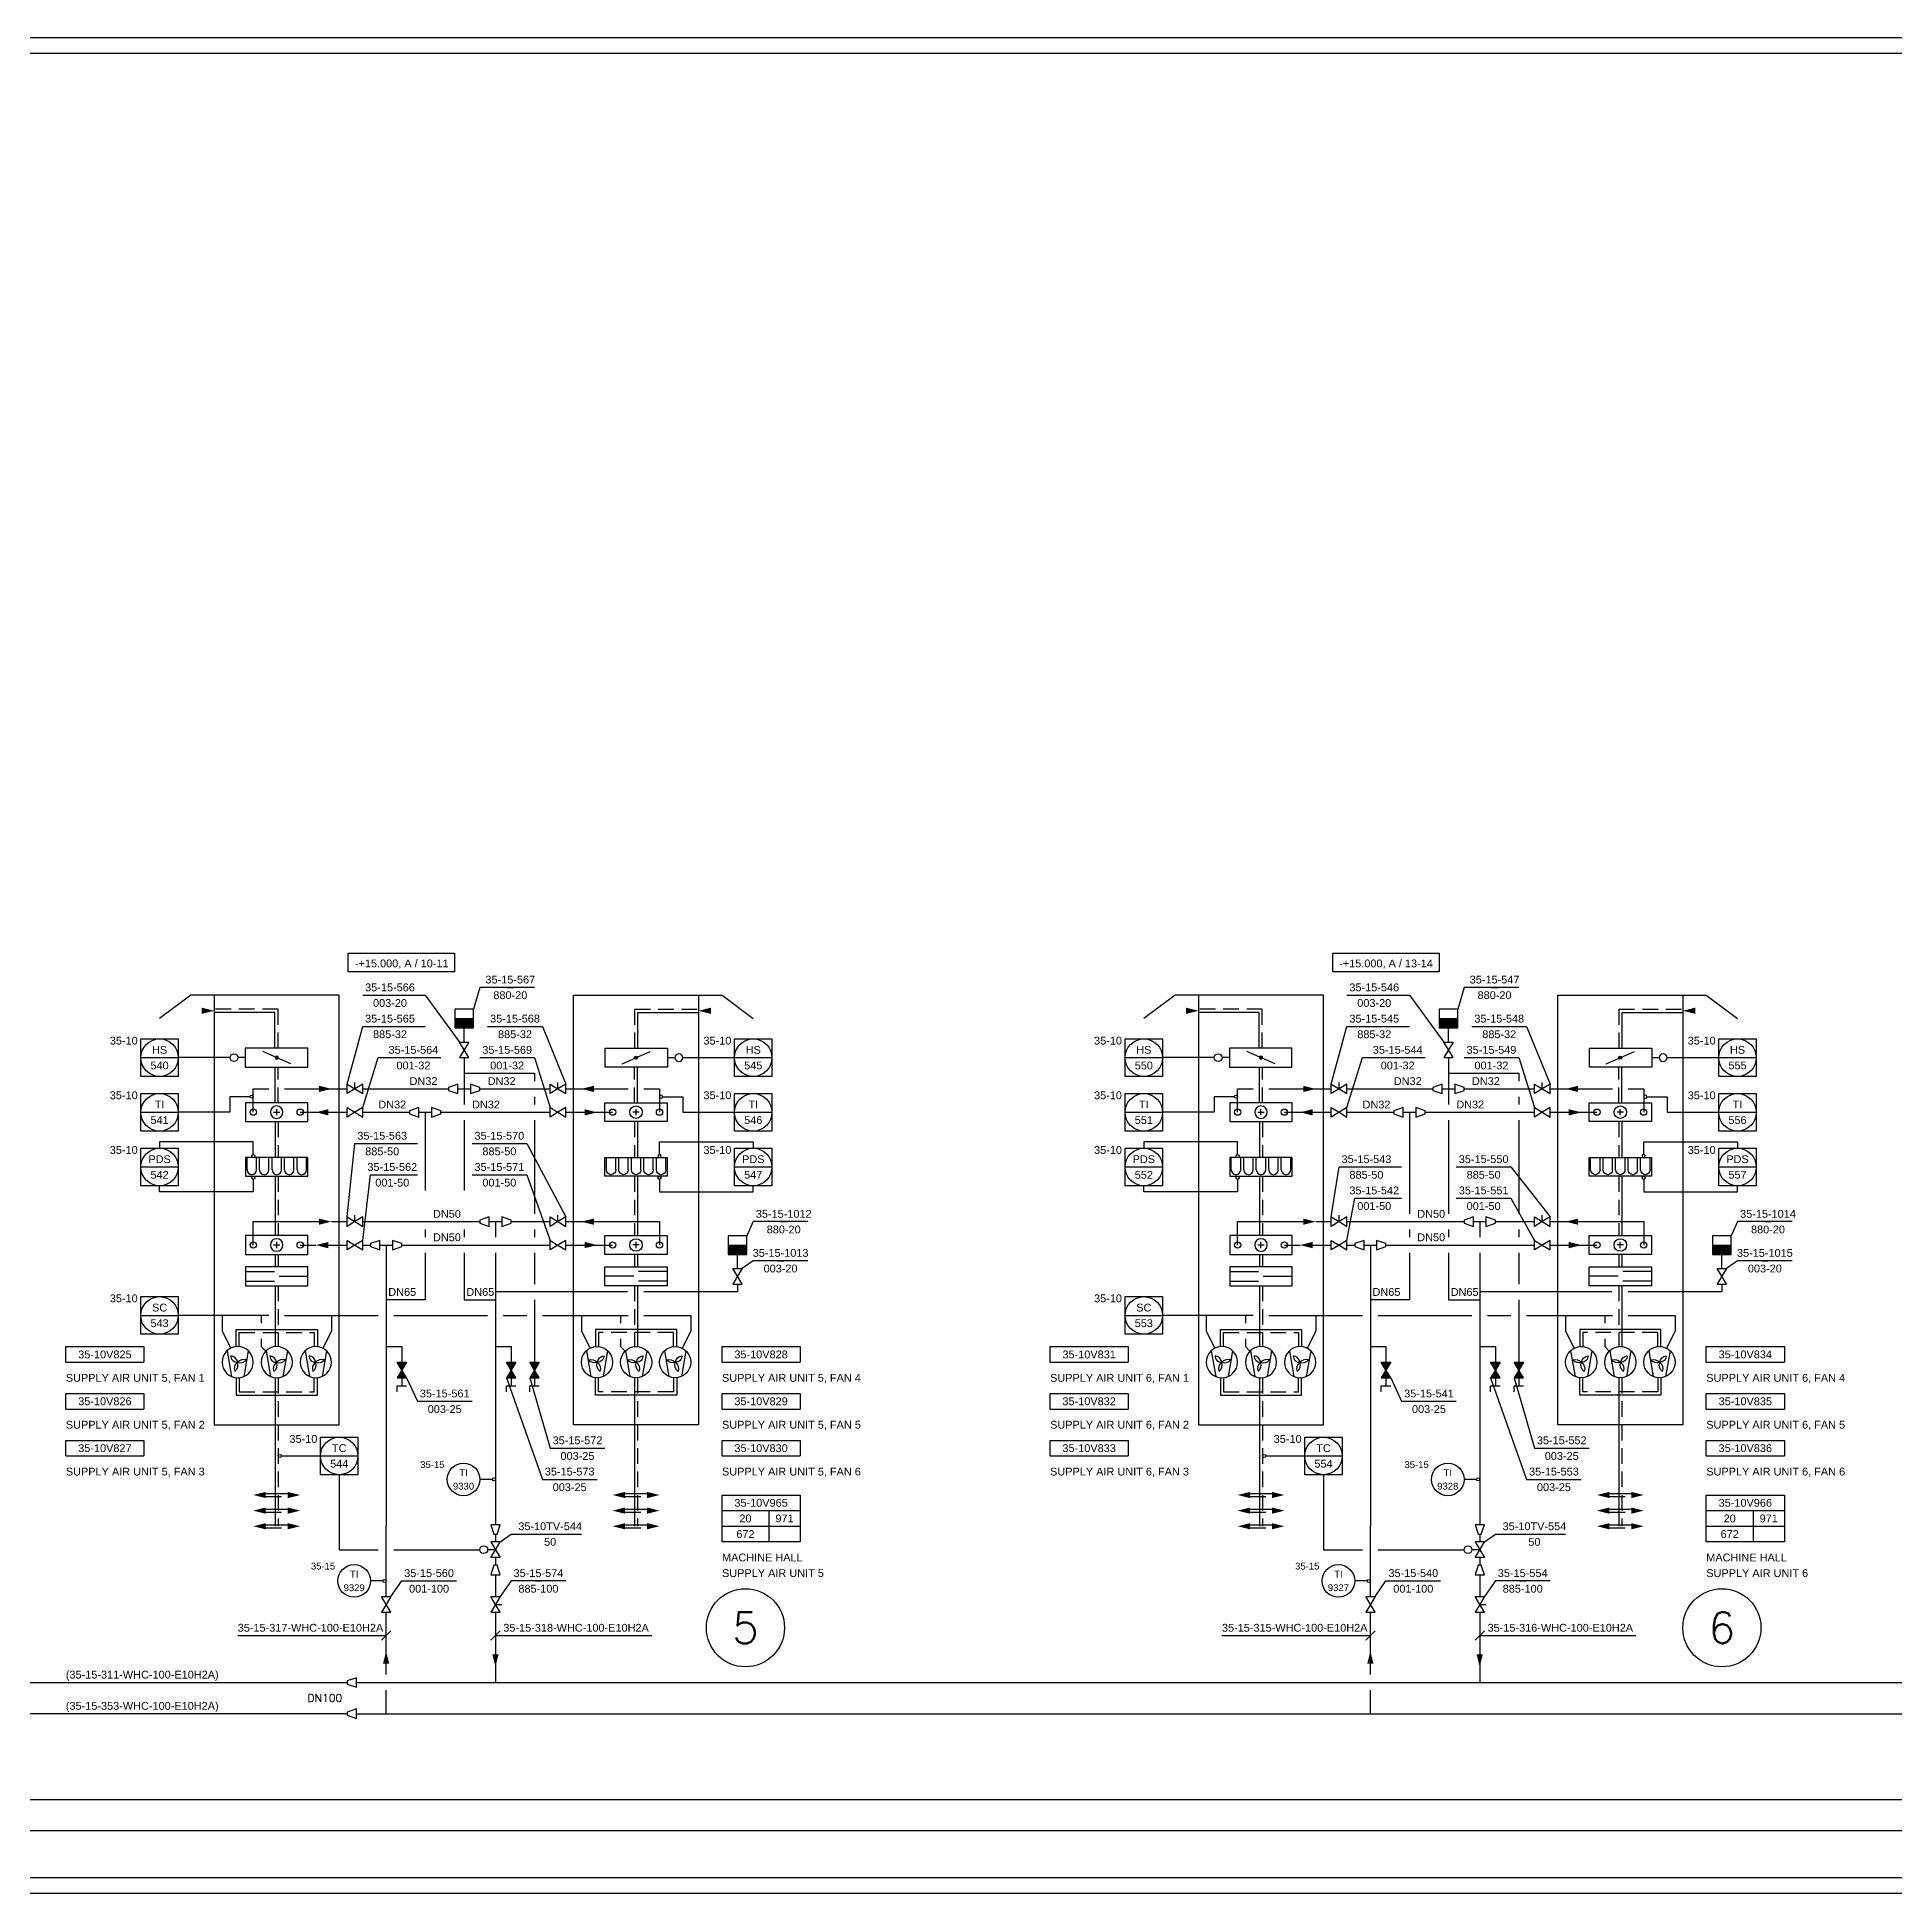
# Model space of a CAD drawing. Header units: millimetres. Extents: x 278 to 9444, y -5 to 599.
# Drawn here: x 2138 to 2733, y 0 to 594 of the extents above; entities that cross this region are included whole.
import ezdxf
from ezdxf.enums import TextEntityAlignment as Align

# ---------------------------------------------------------------- set-up
doc = ezdxf.new("R2010")
doc.units = ezdxf.units.MM
doc.header["$LTSCALE"] = 10
doc.header["$MEASUREMENT"] = 0
doc.linetypes.add('DASHED', pattern=[0.75, 0.5, -0.25])
for name, color, linetype in [('P-A-SHEET', 3, 'Continuous'), ('P-AIR', 7, 'Continuous'), ('P-CVPOS', 7, 'Continuous'), ('P-FAN_POS', 7, 'Continuous'), ('P-FITTINGS', 7, 'Continuous'), ('P-HEATING_WATER', 3, 'Continuous'), ('P-INSTRPOS', 7, 'Continuous'), ('P-INSTRPOS_TEXTS', 7, 'Continuous'), ('P-INSTRU', 7, 'Continuous'), ('P-LINEPOS', 7, 'Continuous'), ('P-OTHER', 7, 'Continuous'), ('P-PUMP_POS', 7, 'Continuous'), ('P-PUMPS', 7, 'Continuous'), ('P-SYMB', 7, 'Continuous'), ('P-TEXT', 7, 'Continuous'), ('P-UNIT', 7, 'Continuous'), ('P-VALVEPOS', 7, 'Continuous'), ('P-VENTS', 7, 'Continuous'), ('P-WATER', 3, 'Continuous')]:
    doc.layers.add(name, color=color, linetype=linetype)
doc.styles.add('ARIAL', font='arial.ttf')
doc.styles.add('ROMANS', font='ROMANS.SHX')

# ---------------------------------------------------------------- blocks, each defined once
blk = doc.blocks.new('P7A5102')
at = {"color": 0, "linetype": 'ByBlock'}
for p, q in [((3, 10), (-3, 10)), ((-3, 10), (-3, -10)), ((3, -10), (3, 10)), ((-1, 0), (1, 0)), ((0, 1), (0, -1)), ((-3, -10), (3, -10))]:
    blk.add_line(p, q, dxfattribs=at)
for start, end in [(90, 270), (270, 90)]:
    blk.add_arc((0, 0), 2, start, end, dxfattribs=at)
blk = doc.blocks.new('P7A5222')
at = {"color": 0, "linetype": 'ByBlock'}
for p, q in [((-1.5, 10), (-1.5, 0.77)), ((1.5, 10), (1.5, 0.77)), ((0, -0.74), (0, -10))]:
    blk.add_line(p, q, dxfattribs=at)
blk.add_lwpolyline([(-3, 10), (-3, -10), (3, -10), (3, 10)], close=True, dxfattribs=at)
blk = doc.blocks.new('P7A0214')
at = {"color": 0, "linetype": 'ByBlock'}
for p, q in [((-3.6, 3.4), (4.6, 2)), ((-3.6, -3.4), (4.6, -2))]:
    blk.add_line(p, q, dxfattribs=at)
blk.add_lwpolyline([(0, 5, 1), (0, -5, 1)], format="xyb", close=True, dxfattribs=at)
for centre, radius, start, end in [((1.93, 2), 2.83, 164.98288, 226.8997), ((-2.2, 0.83), 2.38, 337.75098, 53.61565), ((0.88, -2.55), 2.64, 39.79777, 109.4011), ((0.4, -2.57), 2.53, 99.09028, 170.90972), ((-2, -0.17), 2, 267.13759, 2.86241), ((2, 1.33), 2.44, 214.99202, 292.24902)]:
    blk.add_arc(centre, radius, start, end, dxfattribs=at)
blk = doc.blocks.new('P7A5202')
at = {"linetype": 'Continuous'}
h = blk.add_hatch(color=0, dxfattribs=at)
edge = h.paths.add_edge_path()
edge.add_arc((0, 0), 0.5, 270, 450)
edge.add_arc((0, 0), 0.5, 90, 270)
at = {"color": 0, "linetype": 'ByBlock'}
blk.add_line((-2, -4.5), (2, 4.5), dxfattribs=at)
blk.add_lwpolyline([(3, -9.92), (3, 10.08), (-3, 10.08), (-3, -9.92)], close=True, dxfattribs=at)
at = {"color": 0, "linetype": 'Continuous'}
for start, end in [(90, 270), (270, 90)]:
    blk.add_arc((0, 0), 0.5, start, end, dxfattribs=at)
blk = doc.blocks.new('P7A5106')
at = {"color": 0, "linetype": 'ByBlock'}
for p, q in [((3, 10), (-3, 10)), ((-3, 10), (-3, -10)), ((-1, 9.5), (3, 9.5)), ((-1, 6.5), (3, 6.5)), ((3, -10), (3, 10)), ((-1, 5.5), (3, 5.5)), ((-1, 2.5), (3, 2.5)), ((-1, 1.5), (3, 1.5)), ((-1, -1.5), (3, -1.5)), ((-1, -2.5), (3, -2.5)), ((-1, -5.5), (3, -5.5)), ((-3, -10), (3, -10)), ((-1, -6.5), (3, -6.5)), ((-1, -9.5), (3, -9.5))]:
    blk.add_line(p, q, dxfattribs=at)
for centre in [(-1, 8), (-1, 4), (-1, 0), (-1, -4), (-1, -8)]:
    blk.add_arc(centre, 1.5, 90, 270, dxfattribs=at)
blk = doc.blocks.new('P7A1305')
at = {"color": 0, "linetype": 'ByBlock'}
blk.add_solid([(-4, -1), (-4, 1), (0, 0)], dxfattribs=at)
blk = doc.blocks.new('P7A1210')
at = {"color": 0, "linetype": 'ByBlock'}
blk.add_lwpolyline([(-3, 1.5), (-3, -1.5), (0, -0.5), (0, 0.5)], close=True, dxfattribs=at)
blk = doc.blocks.new('P7A1100')
at = {"color": 0, "linetype": 'ByBlock'}
for points in [[(-3, -1.8), (-3, 1.8), (0, 0)], [(3, -1.8), (3, 1.8), (0, 0)]]:
    blk.add_lwpolyline(points, close=True, dxfattribs=at)
blk = doc.blocks.new('CVR4349')
at = {"color": 0, "linetype": 'Continuous'}
blk.add_lwpolyline([(-1.5, 4.5, -1), (1.5, 4.5, -1), (-1.5, 4.5)], format="xyb", close=True, dxfattribs=at)
blk.add_lwpolyline([(0, 0), (0, 3)], dxfattribs=at)
at = {"layer": 'P-VENTS', "color": 0, "linetype": 'Continuous'}
for points in [[(-3, -1.8), (-3, 1.8), (0, 0)], [(3, -1.8), (3, 1.8), (0, 0)]]:
    blk.add_lwpolyline(points, close=True, dxfattribs=at)
blk = doc.blocks.new('P7A1172')
at = {"color": 0, "linetype": 'ByBlock'}
blk.add_line((0, 0), (0, 2.5), dxfattribs=at)
for points in [[(-3, 1.8), (0, 0), (-3, -1.8)], [(0, 0), (3, -1.8), (3, 1.8)]]:
    blk.add_lwpolyline(points, close=True, dxfattribs=at)
blk = doc.blocks.new('P7A1208')
at = {"color": 0, "linetype": 'ByBlock'}
for p, q in [((-3, 0), (-3, -3)), ((3, -3), (3, 0)), ((-3, -3), (3, -3))]:
    blk.add_line(p, q, dxfattribs=at)
blk.add_lwpolyline([(3, 3), (-3, 3), (-3, 0), (3, 0)], close=True, dxfattribs=at)
blk.add_solid([(-3, 0), (3, 0), (-3, -3), (3, -3)], dxfattribs=at)
blk = doc.blocks.new('PRR4AF3')
h = blk.add_hatch(color=0)
h.dxf.hatch_style = 1
h.paths.add_polyline_path([(-3, -1.8), (-3, 1.8), (0, 0)])
h.paths.add_polyline_path([(3, -1.8), (3, 1.8), (0, 0)])
at = {"layer": 'P-VENTS', "color": 0, "linetype": 'Continuous'}
for points in [[(-3, -1.8), (-3, 1.8), (0, 0)], [(3, -1.8), (3, 1.8), (0, 0)]]:
    blk.add_lwpolyline(points, close=True, dxfattribs=at)
blk = doc.blocks.new('P7A1212')
at = {"color": 0, "linetype": 'ByBlock'}
for p, q in [((0, -1.5), (0, 1.5)), ((2, -1.5), (0, -1.5))]:
    blk.add_line(p, q, dxfattribs=at)
blk = doc.blocks.new('PPI_1204A')
at = {"color": 0, "linetype": 'ByBlock'}
for p, q in [((-6, -6), (-6, 6)), ((-6, 6), (6, 6)), ((6, 6), (6, -6)), ((-6, 0), (6, 0)), ((6, -6), (-6, -6))]:
    blk.add_line(p, q, dxfattribs=at)
blk.add_circle((0, 0), 6, dxfattribs=at)
blk = doc.blocks.new('PPI_0101B')
at = {"color": 0, "linetype": 'ByBlock'}
blk.add_line((0, 1), (0, 5), dxfattribs=at)
blk.add_circle((0, 0.5), 0.5, dxfattribs=at)
blk = doc.blocks.new('PPI_0900A')
at = {"color": 0, "linetype": 'ByBlock'}
blk.add_line((-1, 0), (1, 0), dxfattribs=at)
blk = doc.blocks.new('PPI_1200A')
at = {"color": 0, "linetype": 'ByBlock'}
blk.add_circle((0, 0), 6, dxfattribs=at)
blk = doc.blocks.new('PPI_1000A')
at = {"color": 0, "linetype": 'ByBlock'}
blk.add_line((-1, 0), (1, 0), dxfattribs=at)
blk = doc.blocks.new('PPI_1100A')
at = {"color": 0, "linetype": 'ByBlock'}
blk.add_line((0, 0), (2, 0), dxfattribs=at)
blk = doc.blocks.new('P7A1304')
at = {"color": 0, "linetype": 'ByBlock'}
blk.add_line((1.5, 1.5), (-1.5, -1.5), dxfattribs=at)
blk = doc.blocks.new('PPI_0601A-25')
at = {"color": 0, "linetype": 'ByBlock'}
for p, q in [((0, 0), (25, 0)), ((0, -15), (0, 0)), ((25, 0), (25, -15)), ((0, -5), (25, -5)), ((15, -5), (15, -15)), ((0, -10), (25, -10)), ((25, -15), (0, -15))]:
    blk.add_line(p, q, dxfattribs=at)
blk = doc.blocks.new('PPI_060AA-25')
at = {"color": 0, "linetype": 'ByBlock'}
for p, q in [((0, -5), (0, 0)), ((0, 0), (25, 0)), ((25, 0), (25, -5)), ((0, -5), (25, -5))]:
    blk.add_line(p, q, dxfattribs=at)

msp = doc.modelspace()

# ---------------------------------------------------------------- linework, layer by layer
at = {"layer": 'P-A-SHEET', "color": 7, "const_width": 0.35}
for points in [[(282.5, 0), (9438.5, 0), (9438.5, 594), (282.5, 594)], [(287.5, 5), (9433.5, 5), (9433.5, 589), (287.5, 589)]]:
    msp.add_lwpolyline(points, close=True, dxfattribs=at)
at = {"layer": 'P-AIR', "linetype": 'DASHED'}
for points in [[(2215.42, 270.5), (2215.42, 283), (2195, 283)], [(2329.58, 270.5), (2329.58, 283), (2350, 283)], [(2530.42, 270.5), (2530.42, 283), (2510, 283)], [(2644.58, 270.5), (2644.58, 283), (2665, 283)], [(2215.5, 253), (2215.5, 264.5)], [(2329.5, 253), (2329.5, 264.5)], [(2530.5, 253), (2530.5, 264.5)], [(2644.5, 253), (2644.5, 264.5)], [(2215.5, 247.04), (2215.5, 235.54)], [(2329.5, 247.04), (2329.5, 235.54)], [(2530.5, 247.04), (2530.5, 235.54)], [(2644.5, 247.04), (2644.5, 235.54)], [(2215.5, 229.54), (2215.5, 210.54)], [(2329.5, 229.54), (2329.5, 210.54)], [(2530.5, 229.54), (2530.5, 210.54)], [(2644.5, 229.54), (2644.5, 210.54)], [(2215.5, 204.54), (2215.5, 200.5)], [(2329.5, 204.54), (2329.5, 200.5)], [(2530.5, 204.54), (2530.5, 200.5)], [(2644.5, 204.54), (2644.5, 200.5)], [(2215.5, 194.5), (2215.5, 174.97)], [(2329.5, 194.5), (2329.5, 174.97)], [(2530.5, 194.5), (2530.5, 174.97)], [(2644.5, 194.5), (2644.5, 174.97)], [(2203, 175), (2203, 179.5), (2227, 179.5), (2227, 175)], [(2342, 175), (2342, 179.5), (2318, 179.5), (2318, 175)], [(2518, 175), (2518, 179.5), (2542, 179.5), (2542, 175)], [(2657, 175), (2657, 179.5), (2633, 179.5), (2633, 175)], [(2203, 165), (2203, 160.5), (2227, 160.5), (2227, 165)], [(2215.5, 165), (2215.5, 117.5)], [(2342, 165), (2342, 160.5), (2318, 160.5), (2318, 165)], [(2330.5, 165), (2330.5, 117.5)], [(2518, 165), (2518, 160.5), (2542, 160.5), (2542, 165)], [(2530.5, 165), (2530.5, 117.5)], [(2657, 165), (2657, 160.5), (2633, 160.5), (2633, 165)], [(2645.5, 165), (2645.5, 117.5)], [(2211.5, 127), (2218.5, 127)], [(2326.5, 127), (2333.5, 127)], [(2526.5, 127), (2533.5, 127)], [(2641.5, 127), (2648.5, 127)], [(2211.5, 122), (2218.5, 122)], [(2326.5, 122), (2333.5, 122)], [(2526.5, 122), (2533.5, 122)], [(2641.5, 122), (2648.5, 122)], [(2211.5, 117), (2218.5, 117)], [(2326.5, 117), (2333.5, 117)], [(2526.5, 117), (2533.5, 117)], [(2641.5, 117), (2648.5, 117)]]:
    msp.add_lwpolyline(points, dxfattribs=at)
at = {"layer": 'P-AIR'}
for points in [[(2214.42, 270.5), (2214.42, 282), (2195, 282)], [(2330.58, 270.5), (2330.58, 282), (2350, 282)], [(2529.42, 270.5), (2529.42, 282), (2510, 282)], [(2645.58, 270.5), (2645.58, 282), (2665, 282)], [(2214.5, 253), (2214.5, 264.5)], [(2330.5, 253), (2330.5, 264.5)], [(2529.5, 253), (2529.5, 264.5)], [(2645.5, 253), (2645.5, 264.5)], [(2214.5, 247.04), (2214.5, 235.54)], [(2330.5, 247.04), (2330.5, 235.54)], [(2529.5, 247.04), (2529.5, 235.54)], [(2645.5, 247.04), (2645.5, 235.54)], [(2214.5, 229.54), (2214.5, 210.54)], [(2330.5, 229.54), (2330.5, 210.54)], [(2529.5, 229.54), (2529.5, 210.54)], [(2645.5, 229.54), (2645.5, 210.54)], [(2214.5, 204.54), (2214.5, 200.5)], [(2330.5, 204.54), (2330.5, 200.5)], [(2529.5, 204.54), (2529.5, 200.5)], [(2645.5, 204.54), (2645.5, 200.5)], [(2214.5, 194.5), (2214.5, 174.97)], [(2330.5, 194.5), (2330.5, 174.97)], [(2529.5, 194.5), (2529.5, 174.97)], [(2645.5, 194.5), (2645.5, 174.97)], [(2202, 175), (2202, 180.5), (2228, 180.5), (2228, 175)], [(2343, 175), (2343, 180.5), (2317, 180.5), (2317, 175)], [(2517, 175), (2517, 180.5), (2543, 180.5), (2543, 175)], [(2658, 175), (2658, 180.5), (2632, 180.5), (2632, 175)], [(2202, 165), (2202, 159.5), (2228, 159.5), (2228, 165)], [(2214.5, 165), (2214.5, 117.5)], [(2343, 165), (2343, 159.5), (2317, 159.5), (2317, 165)], [(2329.5, 165), (2329.5, 117.5)], [(2517, 165), (2517, 159.5), (2543, 159.5), (2543, 165)], [(2529.5, 165), (2529.5, 117.5)], [(2658, 165), (2658, 159.5), (2632, 159.5), (2632, 165)], [(2644.5, 165), (2644.5, 117.5)], [(2211.5, 128), (2218.5, 128)], [(2326.5, 128), (2333.5, 128)], [(2526.5, 128), (2533.5, 128)], [(2641.5, 128), (2648.5, 128)], [(2211.5, 123), (2218.5, 123)], [(2326.5, 123), (2333.5, 123)], [(2526.5, 123), (2533.5, 123)], [(2641.5, 123), (2648.5, 123)], [(2211.5, 118), (2218.5, 118)], [(2326.5, 118), (2333.5, 118)], [(2526.5, 118), (2533.5, 118)], [(2641.5, 118), (2648.5, 118)]]:
    msp.add_lwpolyline(points, dxfattribs=at)
at = {"layer": 'P-CVPOS'}
for points in [[(2286.5, 112.5), (2290, 115), (2312.5, 115)], [(2601.5, 112.5), (2605, 115), (2627.5, 115)]]:
    msp.add_lwpolyline(points, dxfattribs=at)
at = {"layer": 'P-HEATING_WATER'}
for points in [[(2275, 272.5), (2275, 277.5)], [(2590, 272.5), (2590, 277.5)], [(2362.5, 200), (2362.5, 205)], [(2677.5, 200), (2677.5, 205)]]:
    msp.add_lwpolyline(points, dxfattribs=at)
at = {"layer": 'P-INSTRPOS'}
for points in [[(2200, 267.5), (2183.5, 267.5)], [(2345, 267.5), (2361.5, 267.5)], [(2515, 267.5), (2498.5, 267.5)], [(2660, 267.5), (2676.5, 267.5)], [(2202.5, 255), (2200, 255), (2200, 250), (2183.5, 250)], [(2342.5, 255), (2345, 255), (2345, 250), (2361.5, 250)], [(2517.5, 255), (2515, 255), (2515, 250), (2498.5, 250)], [(2657.5, 255), (2660, 255), (2660, 250), (2676.5, 250)], [(2207.5, 240.54), (2177.5, 240.54), (2177.5, 238.5)], [(2207.5, 240.54), (2177.5, 240.54), (2177.5, 238.5)], [(2337.5, 240.54), (2367.5, 240.54), (2367.5, 238.5)], [(2522.5, 240.54), (2492.5, 240.54), (2492.5, 238.5)], [(2652.5, 240.54), (2682.5, 240.54), (2682.5, 238.5)], [(2207.5, 224.54), (2177.5, 224.54), (2177.5, 226.5)], [(2207.5, 224.54), (2177.5, 224.54), (2177.5, 226.5)], [(2337.5, 224.54), (2367.5, 224.54), (2367.5, 226.5)], [(2522.5, 224.54), (2492.5, 224.54), (2492.5, 226.5)], [(2652.5, 224.54), (2682.5, 224.54), (2682.5, 226.5)], [(2212.5, 185), (2183.5, 185)], [(2527.5, 185), (2498.5, 185)], [(2535, 140), (2544, 140)], [(2235, 134), (2235, 110), (2247.5, 110)], [(2550, 134), (2550, 110), (2562.5, 110)]]:
    msp.add_lwpolyline(points, dxfattribs=at)
at = {"layer": 'P-INSTRU'}
msp.add_lwpolyline([(2220, 140), (2229, 140)], dxfattribs=at)
for centre in [(2207.5, 250.04), (2222.5, 250.04), (2322.5, 250.04), (2337.5, 250.04), (2522.5, 250.04), (2537.5, 250.04), (2637.5, 250.04), (2652.5, 250.04), (2207.5, 207.54), (2222.5, 207.54), (2322.5, 207.54), (2337.5, 207.54), (2522.5, 207.54), (2537.5, 207.54), (2637.5, 207.54), (2652.5, 207.54)]:
    msp.add_circle(centre, 1, dxfattribs=at)
at = {"layer": 'P-OTHER'}
for points in [[(2237.83, 300.92), (2271.87, 300.92), (2271.87, 295), (2237.83, 295), (2237.83, 300.92)], [(2553.03, 300.92), (2587.07, 300.92), (2587.07, 295), (2553.03, 295), (2553.03, 300.92)], [(2242.5, 287.5), (2262.5, 287.5), (2273.5, 272.5)], [(2297.5, 290), (2280, 290), (2278, 283)], [(2557.5, 287.5), (2577.5, 287.5), (2588.5, 272.5)], [(2612.5, 290), (2595, 290), (2593, 283)], [(2282.5, 277.5), (2300, 277.5), (2307.5, 259)], [(2597.5, 277.5), (2615, 277.5), (2622.5, 259)], [(2280, 267.5), (2297.5, 267.5), (2302.5, 251.5)], [(2595, 267.5), (2612.5, 267.5), (2617.5, 251.5)], [(2277.5, 240), (2295, 240), (2307.5, 216.5)], [(2592.5, 232.5), (2610, 232.5), (2622.5, 216.5)], [(2277.5, 230), (2295, 230), (2302.5, 209)], [(2592.5, 222.5), (2610, 222.5), (2617.5, 209)], [(2385, 215), (2367.5, 215), (2365.5, 210.5)], [(2700, 215), (2682.5, 215), (2680.5, 210.5)], [(2385, 202.5), (2367.5, 202.5), (2364, 200)], [(2700, 202.5), (2682.5, 202.5), (2679, 200)], [(2197.5, 185), (2197.5, 180), (2200.26, 174.47)], [(2210, 185), (2210, 182.5)], [(2217.5, 185), (2232.5, 185), (2232.5, 180), (2229.74, 174.47)], [(2217.5, 185), (2247.5, 185)], [(2252.5, 185), (2282.5, 185)], [(2287.5, 185), (2295, 185)], [(2300, 185), (2327.5, 185)], [(2312.5, 185), (2312.5, 180), (2315.26, 174.47)], [(2325, 185), (2325, 182.5)], [(2332.5, 185), (2347.5, 185), (2347.5, 180), (2344.74, 174.47)], [(2512.5, 185), (2512.5, 180), (2515.26, 174.47)], [(2525, 185), (2525, 182.5)], [(2532.5, 185), (2547.5, 185), (2547.5, 180), (2544.74, 174.47)], [(2532.5, 185), (2562.5, 185)], [(2567.5, 185), (2597.5, 185)], [(2602.5, 185), (2610, 185)], [(2615, 185), (2642.5, 185)], [(2627.5, 185), (2627.5, 180), (2630.26, 174.47)], [(2640, 185), (2640, 182.5)], [(2647.5, 185), (2662.5, 185), (2662.5, 180), (2659.74, 174.47)], [(2210, 177.5), (2210, 175), (2211.46, 173.54)], [(2325, 177.5), (2325, 175), (2326.46, 173.54)], [(2525, 177.5), (2525, 175), (2526.46, 173.54)], [(2640, 177.5), (2640, 175), (2641.46, 173.54)], [(2252.5, 110), (2280, 110)], [(2567.5, 110), (2595, 110)], [(2307.5, 100), (2290, 100), (2286.5, 95)], [(2622.5, 100), (2605, 100), (2601.5, 95)], [(2202.5, 82.5), (2250, 82.5)], [(2285, 82.5), (2335, 82.5)], [(2517.5, 82.5), (2565, 82.5)], [(2600, 82.5), (2650, 82.5)]]:
    msp.add_lwpolyline(points, dxfattribs=at)
at = {"layer": 'P-OTHER', "color": 0, "linetype": 'Continuous'}
for points in [[(2201.3, 266.25, -1), (2201.3, 268.75, -1), (2201.3, 266.25)], [(2343.7, 266.25, 1), (2343.7, 268.75, 1), (2343.7, 266.25)], [(2516.3, 266.25, -1), (2516.3, 268.75, -1), (2516.3, 266.25)], [(2658.7, 266.25, 1), (2658.7, 268.75, 1), (2658.7, 266.25)]]:
    msp.add_lwpolyline(points, format="xyb", close=True, dxfattribs=at)
for points in [[(2204.92, 267.5), (2202.55, 267.5)], [(2340.08, 267.5), (2342.45, 267.5)], [(2519.92, 267.5), (2517.55, 267.5)], [(2655.08, 267.5), (2657.45, 267.5)]]:
    msp.add_lwpolyline(points, dxfattribs=at)
at = {"layer": 'P-OTHER'}
for centre in [(2365, 85), (2677.5, 85)]:
    msp.add_circle(centre, 12.5, dxfattribs=at)
at = {"layer": 'P-UNIT'}
for points in [[(2195, 287.5), (2187.5, 287.5), (2177.5, 280)], [(2350, 287.5), (2357.5, 287.5), (2367.5, 280)], [(2510, 287.5), (2502.5, 287.5), (2492.5, 280)], [(2665, 287.5), (2672.5, 287.5), (2682.5, 280)]]:
    msp.add_lwpolyline(points, dxfattribs=at)
for points in [[(2235, 150), (2235, 287.5), (2195, 287.5), (2195, 150)], [(2310, 150), (2310, 287.5), (2350, 287.5), (2350, 150)], [(2550, 150), (2550, 287.5), (2510, 287.5), (2510, 150)], [(2625, 150), (2625, 287.5), (2665, 287.5), (2665, 150)]]:
    msp.add_lwpolyline(points, close=True, dxfattribs=at)
at = {"layer": 'P-VALVEPOS'}
for points in [[(2237.5, 259), (2242.5, 277.5), (2262.5, 277.5)], [(2552.5, 259), (2557.5, 277.5), (2577.5, 277.5)], [(2242.5, 251.5), (2247.5, 267.5), (2267.5, 267.5)], [(2557.5, 251.5), (2562.5, 267.5), (2582.5, 267.5)], [(2237.5, 216.5), (2240, 240), (2260, 240)], [(2552.5, 216.5), (2555, 232.5), (2575, 232.5)], [(2242.5, 209), (2245, 230), (2260, 230)], [(2557.5, 209), (2560, 222.5), (2575, 222.5)], [(2256.5, 165), (2260, 157.5), (2277.5, 157.5)], [(2288.5, 165), (2300, 132.5), (2317.5, 132.5)], [(2296, 165), (2302.5, 142.5), (2320, 142.5)], [(2571.5, 165), (2575, 157.5), (2592.5, 157.5)], [(2603.5, 165), (2615, 132.5), (2632.5, 132.5)], [(2611, 165), (2617.5, 142.5), (2635, 142.5)], [(2251.5, 95), (2255, 100), (2272.5, 100)], [(2566.5, 95), (2570, 100), (2587.5, 100)]]:
    msp.add_lwpolyline(points, dxfattribs=at)
at = {"layer": 'P-WATER'}
for points in [[(2275, 267.5), (2275, 257.5)], [(2275, 262.5), (2297.5, 262.5), (2297.5, 260)], [(2590, 267.5), (2590, 257.5)], [(2590, 262.5), (2612.5, 262.5), (2612.5, 260)], [(2207.5, 250), (2207.5, 257.5), (2212.5, 257.5)], [(2217.5, 257.5), (2237.5, 257.5)], [(2242.5, 257.5), (2270, 257.5)], [(2273, 257.5), (2277, 257.5)], [(2275, 257.5), (2275, 252.5)], [(2280, 257.5), (2302.5, 257.5)], [(2307.5, 257.5), (2327.5, 257.5)], [(2332.5, 257.5), (2337.5, 257.5), (2337.5, 250)], [(2522.5, 250), (2522.5, 257.5), (2527.5, 257.5)], [(2532.5, 257.5), (2552.5, 257.5)], [(2557.5, 257.5), (2585, 257.5)], [(2588, 257.5), (2592, 257.5)], [(2590, 257.5), (2590, 252.5)], [(2595, 257.5), (2617.5, 257.5)], [(2622.5, 257.5), (2642.5, 257.5)], [(2647.5, 257.5), (2652.5, 257.5), (2652.5, 250)], [(2222.5, 250), (2237.5, 250)], [(2242.5, 250), (2257.5, 250)], [(2260.5, 250), (2264.5, 250)], [(2262.5, 250), (2262.5, 225)], [(2267.5, 250), (2302.5, 250)], [(2297.5, 255), (2297.5, 252.5)], [(2307.5, 250), (2322.5, 250)], [(2537.5, 250), (2552.5, 250)], [(2557.5, 250), (2572.5, 250)], [(2575.5, 250), (2579.5, 250)], [(2577.5, 250), (2577.5, 217.5)], [(2582.5, 250), (2617.5, 250)], [(2612.5, 255), (2612.5, 252.5)], [(2622.5, 250), (2637.5, 250)], [(2275, 247.5), (2275, 225)], [(2297.5, 247.5), (2297.5, 217.5)], [(2590, 247.5), (2590, 217.5)], [(2612.5, 247.5), (2612.5, 217.5)], [(2207.5, 207.5), (2207.5, 215), (2228.5, 215)], [(2232.5, 215), (2237.5, 215)], [(2242.5, 215), (2280, 215)], [(2283, 215), (2287, 215)], [(2285, 215), (2285, 210)], [(2290, 215), (2302.5, 215)], [(2307.5, 215), (2337.5, 215), (2337.5, 207.5)], [(2522.5, 207.5), (2522.5, 215), (2543.5, 215)], [(2547.5, 215), (2552.5, 215)], [(2557.5, 215), (2595, 215)], [(2598, 215), (2602, 215)], [(2600, 215), (2600, 210)], [(2605, 215), (2617.5, 215)], [(2622.5, 215), (2652.5, 215), (2652.5, 207.5)], [(2262.5, 212.5), (2262.5, 210)], [(2275, 212.5), (2275, 210)], [(2297.5, 212.5), (2297.5, 210)], [(2577.5, 212.5), (2577.5, 210)], [(2590, 212.5), (2590, 210)], [(2612.5, 212.5), (2612.5, 210)], [(2222.5, 207.5), (2227.5, 207.5)], [(2231.5, 207.5), (2237.5, 207.5)], [(2242.5, 207.5), (2245, 207.5)], [(2248, 207.5), (2252, 207.5)], [(2250, 207.5), (2250, 117.5)], [(2255, 207.5), (2302.5, 207.5)], [(2262.5, 205), (2262.5, 190)], [(2275, 205), (2275, 190)], [(2285, 205), (2285, 190)], [(2297.5, 205), (2297.5, 195)], [(2307.5, 207.5), (2322.5, 207.5)], [(2537.5, 207.5), (2542.5, 207.5)], [(2546.5, 207.5), (2552.5, 207.5)], [(2557.5, 207.5), (2560, 207.5)], [(2563, 207.5), (2567, 207.5)], [(2565, 207.5), (2565, 117.5)], [(2570, 207.5), (2617.5, 207.5)], [(2577.5, 205), (2577.5, 190)], [(2590, 205), (2590, 190)], [(2600, 205), (2600, 190)], [(2612.5, 205), (2612.5, 195)], [(2622.5, 207.5), (2637.5, 207.5)], [(2327.26, 192.5), (2285, 192.5)], [(2362.5, 195), (2362.5, 192.5), (2332.5, 192.5)], [(2642.26, 192.5), (2600, 192.5)], [(2677.5, 195), (2677.5, 192.5), (2647.5, 192.5)], [(2262.5, 190), (2250, 190)], [(2275, 190), (2285, 190)], [(2285, 190), (2285, 118)], [(2297.5, 190), (2297.5, 170)], [(2577.5, 190), (2565, 190)], [(2590, 190), (2600, 190)], [(2600, 190), (2600, 118)], [(2612.5, 190), (2612.5, 170)], [(2250, 175), (2255, 175), (2255, 170)], [(2285, 175), (2290, 175), (2290, 170)], [(2565, 175), (2570, 175), (2570, 170)], [(2600, 175), (2605, 175), (2605, 170)], [(2255, 165), (2255, 162.5)], [(2290, 165), (2290, 162.5)], [(2297.5, 165), (2297.5, 162.5)], [(2570, 165), (2570, 162.5)], [(2605, 165), (2605, 162.5)], [(2612.5, 165), (2612.5, 162.5)], [(2250, 95), (2250, 117.5)], [(2285, 115), (2285, 112.5)], [(2565, 95), (2565, 117.5)], [(2600, 115), (2600, 112.5)], [(2285, 107.5), (2285, 105)], [(2600, 107.5), (2600, 105)], [(2285, 102), (2285, 95)], [(2600, 102), (2600, 95)], [(2237.5, 57.5), (1935, 57.5), (1935, 90)], [(1970, 90), (1970, 67.5), (2237.5, 67.5)], [(2250, 70), (2250, 90)], [(2285, 90), (2285, 67.5)], [(2565, 70), (2565, 90)], [(2600, 90), (2600, 67.5)], [(1770.1, 77.5), (1840, 77.5), (1840, 30), (3395, 30)], [(3395, 20), (1830, 20), (1830, 67.5), (1770.1, 67.5)], [(2240.5, 67.5), (2865, 67.5)], [(2250, 57.5), (2250, 65)], [(2565, 57.5), (2565, 65)], [(2240.5, 57.5), (2865, 57.5)]]:
    msp.add_lwpolyline(points, dxfattribs=at)

# ---------------------------------------------------------------- block references
at = {"layer": 'P-CVPOS', "color": 140}
for p in [(2302.5, 115), (2617.5, 115)]:
    msp.add_blockref('PPI_1000A', p, dxfattribs=at)
at = {"layer": 'P-FAN_POS', "color": 140}
for name, p in [('PPI_060AA-25', (2147.5, 175)), ('PPI_060AA-25', (2357.5, 175)), ('PPI_060AA-25', (2462.5, 175)), ('PPI_060AA-25', (2672.5, 175)), ('PPI_060AA-25', (2147.5, 160)), ('PPI_060AA-25', (2357.5, 160)), ('PPI_060AA-25', (2462.5, 160)), ('PPI_060AA-25', (2672.5, 160)), ('PPI_060AA-25', (2147.5, 145)), ('PPI_060AA-25', (2357.5, 145)), ('PPI_060AA-25', (2462.5, 145)), ('PPI_060AA-25', (2672.5, 145)), ('PPI_0601A-25', (2357.5, 127.5)), ('PPI_0601A-25', (2672.5, 127.5))]:
    msp.add_blockref(name, p, dxfattribs=at)
at = {"layer": 'P-FITTINGS'}
for p, rotation in [((2270, 257.5), 180), ((2585, 257.5), 180), ((2257.5, 250), 180), ((2572.5, 250), 180), ((2280, 215), 180), ((2595, 215), 180), ((2245, 207.5), 180), ((2245, 207.5), 180), ((2560, 207.5), 180), ((2560, 207.5), 180), ((2285, 115), 270), ((2600, 115), 270), ((2285, 105), 89.99999999999999), ((2600, 105), 89.99999999999999), ((2237.5, 67.5), 180), ((2237.5, 57.5), 180)]:
    msp.add_blockref('P7A1210', p, dxfattribs=dict(at, rotation=rotation))
for p in [(2280, 257.5), (2595, 257.5), (2267.5, 250), (2582.5, 250), (2290, 215), (2605, 215), (2255, 207.5), (2255, 207.5), (2570, 207.5), (2570, 207.5)]:
    msp.add_blockref('P7A1210', p, dxfattribs=at)
at = {"layer": 'P-INSTRPOS', "color": 140}
for p in [(2177.5, 267.5), (2367.5, 267.5), (2492.5, 267.5), (2682.5, 267.5), (2177.5, 250), (2367.5, 250), (2492.5, 250), (2682.5, 250), (2177.5, 232.5), (2367.5, 232.5), (2492.5, 232.5), (2682.5, 232.5), (2177.5, 185), (2492.5, 185), (2235, 140), (2550, 140)]:
    msp.add_blockref('PPI_1204A', p, dxfattribs=at)
at = {"layer": 'P-INSTRPOS', "color": 140, "xscale": 0.87, "yscale": 0.87, "zscale": 0.87}
for p in [(2274.78, 132.5), (2589.78, 132.5), (2239.78, 100), (2554.78, 100)]:
    msp.add_blockref('PPI_1200A', p, dxfattribs=at)
at = {"layer": 'P-INSTRU', "color": 140}
for p, rotation in [((2207.5, 255), 90), ((2522.5, 255), 90), ((2207.5, 229.54), 180), ((2337.5, 229.54), 180), ((2522.5, 229.54), 180), ((2652.5, 229.54), 180), ((2215.5, 140), 270), ((2530.5, 140), 270), ((2285, 132.5), 90), ((2600, 132.5), 90), ((2250, 100), 90), ((2565, 100), 90)]:
    msp.add_blockref('PPI_0101B', p, dxfattribs=dict(at, rotation=rotation))
at = {"layer": 'P-INSTRU', "color": 140, "xscale": -1, "rotation": 270}
for p in [(2337.5, 255), (2652.5, 255)]:
    msp.add_blockref('PPI_0101B', p, dxfattribs=at)
at = {"layer": 'P-INSTRU', "color": 140}
for p in [(2207.5, 235.54), (2522.5, 235.54)]:
    msp.add_blockref('PPI_0101B', p, dxfattribs=at)
at = {"layer": 'P-INSTRU', "color": 140, "xscale": -1}
for p in [(2337.5, 235.54), (2652.5, 235.54)]:
    msp.add_blockref('PPI_0101B', p, dxfattribs=at)
at = {"layer": 'P-LINEPOS', "color": 140}
for p in [(2202.5, 82.5), (2287.5, 82.5), (2517.5, 82.5), (2602.5, 82.5)]:
    msp.add_blockref('PPI_1100A', p, dxfattribs=at)
at = {"layer": 'P-PUMPS', "rotation": 270}
for p in [(2202.5, 170), (2215, 170), (2227.5, 170), (2517.5, 170), (2530, 170), (2542.5, 170)]:
    msp.add_blockref('P7A0214', p, dxfattribs=at)
at = {"layer": 'P-PUMPS', "xscale": -1, "rotation": 90}
for p in [(2317.5, 170), (2330, 170), (2342.5, 170), (2632.5, 170), (2645, 170), (2657.5, 170)]:
    msp.add_blockref('P7A0214', p, dxfattribs=at)
at = {"layer": 'P-SYMB'}
for name, p in [('P7A1305', (2195, 282.5)), ('P7A1208', (2275, 280)), ('P7A1305', (2510, 282.5)), ('P7A1208', (2590, 280)), ('P7A1305', (2232.5, 257.5)), ('P7A1305', (2547.5, 257.5)), ('P7A1305', (2232.5, 215)), ('P7A1305', (2547.5, 215)), ('P7A1208', (2362.5, 207.5)), ('P7A1208', (2677.5, 207.5)), ('P7A1305', (2222.5, 127.5)), ('P7A1305', (2337.5, 127.5)), ('P7A1305', (2537.5, 127.5)), ('P7A1305', (2652.5, 127.5)), ('P7A1305', (2222.5, 122.5)), ('P7A1305', (2337.5, 122.5)), ('P7A1305', (2537.5, 122.5)), ('P7A1305', (2652.5, 122.5)), ('P7A1305', (2222.5, 117.5)), ('P7A1305', (2337.5, 117.5)), ('P7A1305', (2537.5, 117.5)), ('P7A1305', (2652.5, 117.5)), ('P7A1304', (2250, 82.5)), ('P7A1304', (2285, 82.5)), ('P7A1304', (2565, 82.5)), ('P7A1304', (2600, 82.5))]:
    msp.add_blockref(name, p, dxfattribs=at)
at = {"layer": 'P-SYMB', "xscale": -1}
for p in [(2350, 282.5), (2665, 282.5), (2312.5, 257.5), (2627.5, 257.5), (2312.5, 215), (2627.5, 215)]:
    msp.add_blockref('P7A1305', p, dxfattribs=at)
at = {"layer": 'P-SYMB'}
for name, p, rotation in [('P7A5202', (2215, 267.5), 90), ('P7A5202', (2530, 267.5), 90), ('P7A5102', (2215, 250.04), 90), ('P7A1305', (2227.5, 250), 180), ('P7A5102', (2530, 250.04), 90), ('P7A1305', (2542.5, 250), 180), ('P7A5106', (2215, 232.54), 90), ('P7A5106', (2530, 232.54), 90), ('P7A5102', (2215, 207.54), 90), ('P7A1305', (2227.5, 207.5), 180), ('P7A5102', (2530, 207.54), 90), ('P7A1305', (2542.5, 207.5), 180), ('P7A5222', (2215, 197.5), 90), ('P7A5222', (2530, 197.5), 90), ('P7A1212', (2255, 162.5), 270), ('P7A1212', (2290, 162.5), 270), ('P7A1212', (2297.5, 162.5), 270), ('P7A1212', (2570, 162.5), 270), ('P7A1212', (2605, 162.5), 270), ('P7A1212', (2612.5, 162.5), 270), ('P7A1305', (2207.5, 127.5), 180), ('P7A1305', (2322.5, 127.5), 180), ('P7A1305', (2522.5, 127.5), 180), ('P7A1305', (2637.5, 127.5), 180), ('P7A1305', (2207.5, 122.5), 180), ('P7A1305', (2322.5, 122.5), 180), ('P7A1305', (2522.5, 122.5), 180), ('P7A1305', (2637.5, 122.5), 180), ('P7A1305', (2207.5, 117.5), 180), ('P7A1305', (2322.5, 117.5), 180), ('P7A1305', (2522.5, 117.5), 180), ('P7A1305', (2637.5, 117.5), 180), ('P7A1305', (2250, 77.5), 90), ('P7A1305', (2565, 77.5), 90), ('P7A1305', (2285, 72.5), 270), ('P7A1305', (2600, 72.5), 270)]:
    msp.add_blockref(name, p, dxfattribs=dict(at, rotation=rotation))
at = {"layer": 'P-SYMB', "xscale": -1}
for name, p, rotation in [('P7A5202', (2330, 267.5), 270), ('P7A5202', (2645, 267.5), 270), ('P7A1305', (2317.5, 250), 180), ('P7A5102', (2330, 250.04), 270), ('P7A1305', (2632.5, 250), 180), ('P7A5102', (2645, 250.04), 270), ('P7A5106', (2330, 232.54), 270), ('P7A5106', (2645, 232.54), 270), ('P7A1305', (2317.5, 207.5), 180), ('P7A5102', (2330, 207.54), 270), ('P7A1305', (2632.5, 207.5), 180), ('P7A5102', (2645, 207.54), 270), ('P7A5222', (2330, 197.5), 270), ('P7A5222', (2645, 197.5), 270)]:
    msp.add_blockref(name, p, dxfattribs=dict(at, rotation=rotation))
at = {"layer": 'P-VALVEPOS', "color": 140}
for p in [(2251.25, 287.5), (2289.75, 290), (2566.25, 287.5), (2604.75, 290), (2251.25, 277.5), (2291.25, 277.5), (2566.25, 277.5), (2606.25, 277.5), (2258.75, 267.5), (2288.75, 267.5), (2573.75, 267.5), (2603.75, 267.5), (2248.75, 240), (2286.25, 240), (2563.75, 232.5), (2601.25, 232.5), (2251.98, 230), (2286.25, 230), (2566.25, 222.5), (2601.25, 222.5), (2377.25, 215), (2692.25, 215), (2376.25, 202.5), (2691.25, 202.5), (2268.75, 157.5), (2583.75, 157.5), (2311.25, 142.5), (2626.25, 142.5), (2308.75, 132.5), (2623.75, 132.5), (2263.75, 100), (2298.75, 100), (2578.75, 100), (2613.75, 100)]:
    msp.add_blockref('PPI_0900A', p, dxfattribs=at)
at = {"layer": 'P-VENTS'}
for name, p, xscale, yscale, zscale, rotation in [('P7A1100', (2275, 270), 0.8333333333333144, 0.8333333333333144, 0.8333333333333144, 270), ('P7A1100', (2590, 270), 0.8333333333333144, 0.8333333333333144, 0.8333333333333144, 270), ('P7A1100', (2362.5, 197.5), 0.8333333333333144, 0.8333333333333144, 0.8333333333333144, 270), ('P7A1100', (2677.5, 197.5), 0.8333333333333144, 0.8333333333333144, 0.8333333333333144, 270), ('PRR4AF3', (2255, 167.5), 0.8333333333339399, 0.8333333333339399, 0.8333333333339399, 270), ('PRR4AF3', (2290, 167.5), 0.8333333333339399, 0.8333333333339399, 0.8333333333339399, 270), ('PRR4AF3', (2297.5, 167.5), 0.8333333333339399, 0.8333333333339399, 0.8333333333339399, 270), ('PRR4AF3', (2570, 167.5), 0.8333333333339399, 0.8333333333339399, 0.8333333333339399, 270), ('PRR4AF3', (2605, 167.5), 0.8333333333339399, 0.8333333333339399, 0.8333333333339399, 270), ('PRR4AF3', (2612.5, 167.5), 0.8333333333339399, 0.8333333333339399, 0.8333333333339399, 270), ('CVR4349', (2285, 110), 0.8333333333339399, 0.8333333333339399, 0.8333333333339399, 89.99999999999999), ('CVR4349', (2600, 110), 0.8333333333339399, 0.8333333333339399, 0.8333333333339399, 89.99999999999999), ('P7A1100', (2250, 92.5), 0.8333333333339399, 0.8333333333339399, 0.8333333333339399, 270), ('P7A1172', (2285, 92.5), 0.8333333333339399, 0.8333333333339399, 0.8333333333339399, 270), ('P7A1100', (2565, 92.5), 0.8333333333339399, 0.8333333333339399, 0.8333333333339399, 270), ('P7A1172', (2600, 92.5), 0.8333333333339399, 0.8333333333339399, 0.8333333333339399, 270)]:
    msp.add_blockref(name, p, dxfattribs=dict(at, xscale=xscale, yscale=yscale, zscale=zscale, rotation=rotation))
at = {"layer": 'P-VENTS', "xscale": 0.8333333333339399, "yscale": 0.8333333333339399, "zscale": 0.8333333333339399}
for name, p in [('P7A1172', (2240, 257.5)), ('P7A1172', (2305, 257.5)), ('P7A1172', (2555, 257.5)), ('P7A1172', (2620, 257.5)), ('P7A1100', (2240, 250)), ('P7A1100', (2305, 250)), ('P7A1100', (2555, 250)), ('P7A1100', (2620, 250)), ('P7A1172', (2240, 215)), ('P7A1172', (2305, 215)), ('P7A1172', (2555, 215)), ('P7A1172', (2620, 215)), ('P7A1100', (2240, 207.5)), ('P7A1100', (2305, 207.5)), ('P7A1100', (2555, 207.5)), ('P7A1100', (2620, 207.5))]:
    msp.add_blockref(name, p, dxfattribs=at)

# ---------------------------------------------------------------- texts
at = {"layer": 'P-CVPOS', "color": 140, "style": 'ARIAL'}
for s, p in [('35-10TV-544', (2302.5, 117.5)), ('50', (2302.5, 112.5)), ('35-10TV-554', (2617.5, 117.5)), ('50', (2617.5, 112.5))]:
    msp.add_text(s, height=2.5, dxfattribs=at).set_placement(p, align=Align.MIDDLE)
at = {"layer": 'P-FAN_POS', "color": 140, "style": 'ARIAL'}
for s, p in [('35-10V825', (2160, 172.5)), ('35-10V828', (2370, 172.5)), ('35-10V831', (2475, 172.5)), ('35-10V834', (2685, 172.5)), ('35-10V826', (2160, 157.5)), ('35-10V829', (2370, 157.5)), ('35-10V832', (2475, 157.5)), ('35-10V835', (2685, 157.5)), ('35-10V827', (2160, 142.5)), ('35-10V830', (2370, 142.5)), ('35-10V833', (2475, 142.5)), ('35-10V836', (2685, 142.5)), ('35-10V965', (2370, 125)), ('35-10V966', (2685, 125)), ('20', (2365, 120)), ('971', (2377.5, 120)), ('20', (2680, 120)), ('971', (2692.5, 120)), ('672', (2365, 115)), ('672', (2680, 115))]:
    msp.add_text(s, height=2.5, dxfattribs=at).set_placement(p, align=Align.MIDDLE)
for s, p in [('SUPPLY AIR UNIT 5, FAN 1', (2147.5, 165)), ('SUPPLY AIR UNIT 5, FAN 4', (2357.5, 165)), ('SUPPLY AIR UNIT 6, FAN 1', (2462.5, 165)), ('SUPPLY AIR UNIT 6, FAN 4', (2672.5, 165)), ('SUPPLY AIR UNIT 5, FAN 2', (2147.5, 150)), ('SUPPLY AIR UNIT 5, FAN 5', (2357.5, 150)), ('SUPPLY AIR UNIT 6, FAN 2', (2462.5, 150)), ('SUPPLY AIR UNIT 6, FAN 5', (2672.5, 150)), ('SUPPLY AIR UNIT 5, FAN 3', (2147.5, 135)), ('SUPPLY AIR UNIT 5, FAN 6', (2357.5, 135)), ('SUPPLY AIR UNIT 6, FAN 3', (2462.5, 135)), ('SUPPLY AIR UNIT 6, FAN 6', (2672.5, 135)), ('MACHINE HALL', (2357.5, 107.5)), ('MACHINE HALL', (2672.5, 107.5)), ('SUPPLY AIR UNIT 5', (2357.5, 102.5)), ('SUPPLY AIR UNIT 6', (2672.5, 102.5))]:
    msp.add_text(s, height=2.5, dxfattribs=at).set_placement(p, align=Align.MIDDLE_LEFT)
at = {"layer": 'P-INSTRPOS_TEXTS', "style": 'ARIAL'}
for s, height, p in [('35-10', 2.5, (2170.5, 271.7)), ('35-10', 2.5, (2360.5, 271.7)), ('35-10', 2.5, (2485.5, 271.7)), ('35-10', 2.5, (2675.5, 271.7)), ('35-10', 2.5, (2170.5, 254.2)), ('35-10', 2.5, (2360.5, 254.2)), ('35-10', 2.5, (2485.5, 254.2)), ('35-10', 2.5, (2675.5, 254.2)), ('35-10', 2.5, (2170.5, 236.7)), ('35-10', 2.5, (2360.5, 236.7)), ('35-10', 2.5, (2485.5, 236.7)), ('35-10', 2.5, (2675.5, 236.7)), ('35-10', 2.5, (2170.5, 189.2)), ('35-10', 2.5, (2485.5, 189.2)), ('35-10', 2.5, (2228, 144.2)), ('35-10', 2.5, (2543, 144.2)), ('35-15', 2.175, (2268.69, 136.15)), ('35-15', 2.175, (2583.69, 136.15)), ('35-15', 2.175, (2233.69, 103.65)), ('35-15', 2.175, (2548.69, 103.65))]:
    msp.add_text(s, height=height, dxfattribs=at).set_placement(p, align=Align.RIGHT)
for s, height, p in [('HS', 2.5, (2177.5, 270)), ('HS', 2.5, (2367.5, 270)), ('HS', 2.5, (2492.5, 270)), ('HS', 2.5, (2682.5, 270)), ('540', 2.5, (2177.5, 265)), ('545', 2.5, (2367.5, 265)), ('550', 2.5, (2492.5, 265)), ('555', 2.5, (2682.5, 265)), ('TI', 2.5, (2177.5, 252.5)), ('TI', 2.5, (2367.5, 252.5)), ('TI', 2.5, (2492.5, 252.5)), ('TI', 2.5, (2682.5, 252.5)), ('541', 2.5, (2177.5, 247.5)), ('546', 2.5, (2367.5, 247.5)), ('551', 2.5, (2492.5, 247.5)), ('556', 2.5, (2682.5, 247.5)), ('PDS', 2.5, (2177.5, 235)), ('PDS', 2.5, (2367.5, 235)), ('PDS', 2.5, (2492.5, 235)), ('PDS', 2.5, (2682.5, 235)), ('542', 2.5, (2177.5, 230)), ('547', 2.5, (2367.5, 230)), ('552', 2.5, (2492.5, 230)), ('557', 2.5, (2682.5, 230)), ('SC', 2.5, (2177.5, 187.5)), ('SC', 2.5, (2492.5, 187.5)), ('543', 2.5, (2177.5, 182.5)), ('553', 2.5, (2492.5, 182.5)), ('TC', 2.5, (2235, 142.5)), ('TC', 2.5, (2550, 142.5)), ('544', 2.5, (2235, 137.5)), ('554', 2.5, (2550, 137.5)), ('9330', 2.175, (2274.78, 130.32)), ('TI', 2.175, (2274.78, 134.67)), ('9328', 2.175, (2589.78, 130.32)), ('TI', 2.175, (2589.78, 134.67)), ('TI', 2.175, (2239.78, 102.17)), ('TI', 2.175, (2554.78, 102.17)), ('9329', 2.175, (2239.78, 97.82)), ('9327', 2.175, (2554.78, 97.82))]:
    msp.add_text(s, height=height, dxfattribs=at).set_placement(p, align=Align.MIDDLE)
at = {"layer": 'P-LINEPOS', "color": 140, "style": 'ARIAL'}
for s, p in [('35-15-317-WHC-100-E10H2A', (2202.5, 85)), ('35-15-318-WHC-100-E10H2A', (2287.5, 85)), ('35-15-315-WHC-100-E10H2A', (2517.5, 85)), ('35-15-316-WHC-100-E10H2A', (2602.5, 85))]:
    msp.add_text(s, height=2.5, dxfattribs=at).set_placement(p, align=Align.MIDDLE_LEFT)
at = {"layer": 'P-LINEPOS', "style": 'ARIAL'}
for s, p in [('(35-15-311-WHC-100-E10H2A)', (2147.5, 70)), ('(35-15-353-WHC-100-E10H2A)', (2147.5, 60))]:
    msp.add_text(s, height=2.5, dxfattribs=at).set_placement(p, align=Align.MIDDLE_LEFT)
at = {"layer": 'P-PUMP_POS', "style": 'ROMANS'}
for s, p in [('5', (2365, 85)), ('6', (2677.5, 85))]:
    msp.add_text(s, height=10, dxfattribs=at).set_placement(p, align=Align.MIDDLE_CENTER)
at = {"layer": 'P-TEXT', "style": 'ARIAL'}
for s, p in [('-+15.000, A / 10-11', (2255, 297.5)), ('-+15.000, A / 13-14', (2570, 297.5))]:
    msp.add_text(s, height=2.5, dxfattribs=at).set_placement(p, align=Align.MIDDLE)
at = {"layer": 'P-TEXT'}
for s, style, p in [('DN32', 'ARIAL', (2257.5, 260)), ('DN32', 'ARIAL', (2282.5, 260)), ('DN32', 'ARIAL', (2572.5, 260)), ('DN32', 'ARIAL', (2597.5, 260)), ('DN32', 'ARIAL', (2247.5, 252.5)), ('DN32', 'ARIAL', (2277.5, 252.5)), ('DN32', 'ARIAL', (2562.5, 252.5)), ('DN32', 'ARIAL', (2592.5, 252.5)), ('DN50', 'ARIAL', (2265, 217.5)), ('DN50', 'ARIAL', (2580, 217.5)), ('DN50', 'ARIAL', (2265, 210)), ('DN50', 'ARIAL', (2580, 210)), ('DN65', 'ARIAL', (2250.69, 192.5)), ('DN65', 'ARIAL', (2275.69, 192.5)), ('DN65', 'ARIAL', (2565.69, 192.5)), ('DN65', 'ARIAL', (2590.69, 192.5)), ('DN100', 'ROMANS', (2224.88, 62.5))]:
    msp.add_text(s, height=2.5, dxfattribs=dict(at, style=style)).set_placement(p, align=Align.MIDDLE_LEFT)
at = {"layer": 'P-VALVEPOS', "color": 140, "style": 'ARIAL'}
for s, p in [('35-15-567', (2289.75, 292.5)), ('35-15-547', (2604.75, 292.5)), ('35-15-566', (2251.25, 290)), ('003-20', (2251.25, 285)), ('880-20', (2289.75, 287.5)), ('35-15-546', (2566.25, 290)), ('003-20', (2566.25, 285)), ('880-20', (2604.75, 287.5)), ('35-15-565', (2251.25, 280)), ('35-15-568', (2291.25, 280)), ('35-15-545', (2566.25, 280)), ('35-15-548', (2606.25, 280)), ('885-32', (2251.25, 275)), ('885-32', (2291.25, 275)), ('885-32', (2566.25, 275)), ('885-32', (2606.25, 275)), ('35-15-564', (2258.75, 270)), ('35-15-569', (2288.75, 270)), ('35-15-544', (2573.75, 270)), ('35-15-549', (2603.75, 270)), ('001-32', (2258.75, 265)), ('001-32', (2288.75, 265)), ('001-32', (2573.75, 265)), ('001-32', (2603.75, 265)), ('35-15-563', (2248.75, 242.5)), ('35-15-570', (2286.25, 242.5)), ('885-50', (2248.75, 237.5)), ('885-50', (2286.25, 237.5)), ('35-15-562', (2251.98, 232.5)), ('35-15-571', (2286.25, 232.5)), ('35-15-543', (2563.75, 235)), ('35-15-550', (2601.25, 235)), ('001-50', (2251.98, 227.5)), ('001-50', (2286.25, 227.5)), ('35-15-542', (2566.25, 225)), ('885-50', (2563.75, 230)), ('35-15-551', (2601.25, 225)), ('885-50', (2601.25, 230)), ('001-50', (2566.25, 220)), ('001-50', (2601.25, 220)), ('35-15-1012', (2377.25, 217.5)), ('35-15-1014', (2692.25, 217.5)), ('880-20', (2377.25, 212.5)), ('880-20', (2692.25, 212.5)), ('35-15-1013', (2376.25, 205)), ('35-15-1015', (2691.25, 205)), ('003-20', (2376.25, 200)), ('003-20', (2691.25, 200)), ('35-15-561', (2268.75, 160)), ('35-15-541', (2583.75, 160)), ('003-25', (2268.75, 155)), ('003-25', (2583.75, 155)), ('35-15-572', (2311.25, 145)), ('35-15-552', (2626.25, 145)), ('003-25', (2311.25, 140)), ('003-25', (2626.25, 140)), ('35-15-573', (2308.75, 135)), ('003-25', (2308.75, 130)), ('35-15-553', (2623.75, 135)), ('003-25', (2623.75, 130)), ('35-15-560', (2263.75, 102.5)), ('35-15-574', (2298.75, 102.5)), ('35-15-540', (2578.75, 102.5)), ('35-15-554', (2613.75, 102.5)), ('001-100', (2263.75, 97.5)), ('885-100', (2298.75, 97.5)), ('001-100', (2578.75, 97.5)), ('885-100', (2613.75, 97.5))]:
    msp.add_text(s, height=2.5, dxfattribs=at).set_placement(p, align=Align.MIDDLE)

doc.saveas('drawing.dxf')
